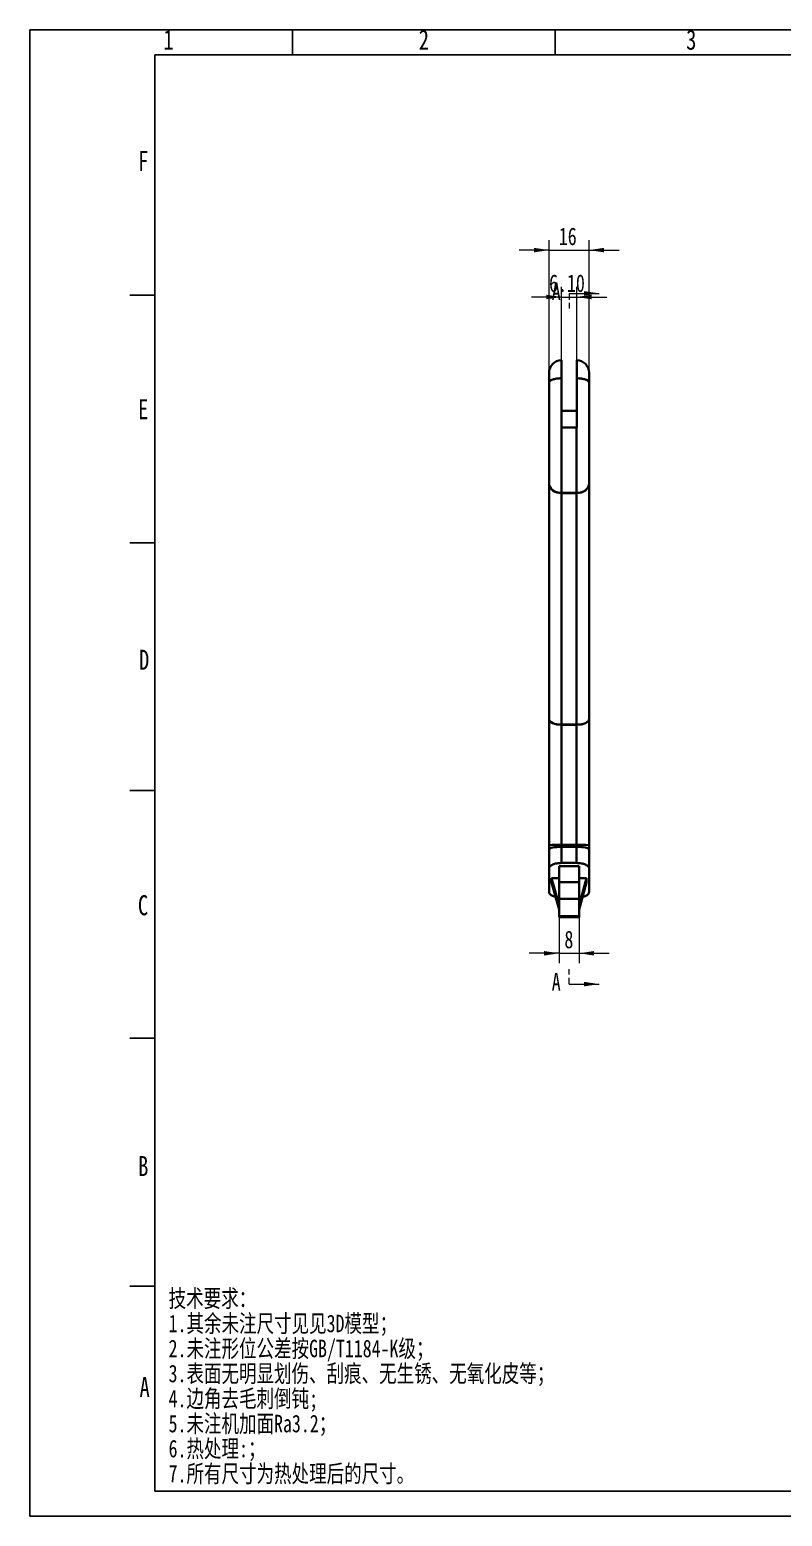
# Model space of a CAD drawing. Header units: millimetres. Extents: x 0 to 420, y 0 to 297.
# Drawn here: x 0 to 150.4, y 0 to 297 of the extents above; entities that cross this region are included whole.
import ezdxf

# ---------------------------------------------------------------- set-up
doc = ezdxf.new("R2010")
doc.units = ezdxf.units.MM
doc.linetypes.add('SLD-实线', pattern=[0])
doc.linetypes.add('SLD-虚线', pattern=[1.905, 1.27, -0.635])
for name, color, linetype in [('尺寸线层', 83, 'SLD-实线'), ('文本', 7, 'SLD-实线'), ('细实线层', 7, 'SLD-实线')]:
    doc.layers.add(name, color=color, linetype=linetype)
doc.layers.add('粗实线层', color=7, linetype='SLD-实线', lineweight=35)
doc.styles.add('SLDTEXTSTYLE0', font='长仿宋体', dxfattribs={"bigfont": 'bigfont'})
doc.styles.add('SLDTEXTSTYLE1', font='长仿宋体')
doc.styles.add('SLDTEXTSTYLE3', font='长仿宋体')
doc.dimstyles.new('SLDDIMSTYLE1', dxfattribs={"dimtxt": 3.5, "dimasz": 3, "dimexe": 0, "dimexo": 0.0625, "dimgap": 0.875, "dimtad": 2, "dimlfac": 2, "dimrnd": 1e-09, "dimzin": 12, "dimdsep": 46, "dimtxsty": 'SLDTEXTSTYLE3', "dimsah": 1, "dimcen": 0.09, "dimadec": 0, "dimazin": 3, "dimtfac": 1, "dimtmove": 0, "dimatfit": 0, "dimfxl": 0, "dimfrac": 2, "dimtolj": 1, "dimtzin": 12, "dimarcsym": 0})
doc.dimstyles.new('SLDDIMSTYLE7', dxfattribs={"dimtxt": 3.5, "dimasz": 3, "dimexe": 0, "dimexo": 0.0625, "dimgap": 0.875, "dimtad": 2, "dimlfac": 2, "dimrnd": 1e-09, "dimzin": 4, "dimdsep": 46, "dimtxsty": 'SLDTEXTSTYLE3', "dimsah": 1, "dimcen": 0.09, "dimadec": 0, "dimazin": 1, "dimtfac": 1, "dimtmove": 0, "dimatfit": 0, "dimfxl": 0, "dimfrac": 2, "dimtolj": 1, "dimtzin": 12, "dimarcsym": 0})

# ---------------------------------------------------------------- blocks, each defined once
blk = doc.blocks.new('_D_10')
at = {"layer": '尺寸线层', "linetype": 'SLD-实线', "lineweight": 18}
for p, q in [((103.77, 252.97), (97.77, 252.97)), ((103.77, 228.47), (103.77, 254.97)), ((103.77, 252.97), (111.77, 252.97)), ((111.77, 228.47), (111.77, 254.97)), ((111.77, 252.97), (117.77, 252.97))]:
    blk.add_line(p, q, dxfattribs=at)
for points in [[(103.77, 252.97), (100.77, 253.42), (100.77, 252.52)], [(111.77, 252.97), (114.77, 252.52), (114.77, 253.42)]]:
    blk.add_solid(points, dxfattribs=at)
at = {"layer": '尺寸线层', "linetype": 'SLD-实线', "lineweight": 18, "insert": (105.72, 257.48), "char_height": 3.5, "attachment_point": 1, "style": 'SLDTEXTSTYLE3'}
blk.add_mtext('16', dxfattribs=at)
blk = doc.blocks.new('_D_11')
at = {"layer": '尺寸线层', "linetype": 'SLD-实线', "lineweight": 18}
for p, q in [((106.25, 243.6), (100.25, 243.6)), ((106.25, 230.97), (106.25, 245.6)), ((106.25, 243.6), (109.3, 243.6)), ((109.3, 230.97), (109.3, 245.6)), ((109.3, 243.6), (115.3, 243.6))]:
    blk.add_line(p, q, dxfattribs=at)
for points in [[(106.25, 243.6), (103.25, 244.05), (103.25, 243.15)], [(109.3, 243.6), (112.3, 243.15), (112.3, 244.05)]]:
    blk.add_solid(points, dxfattribs=at)
at = {"layer": '尺寸线层', "linetype": 'SLD-实线', "lineweight": 18, "insert": (103.78, 248.11), "char_height": 3.5, "attachment_point": 1, "style": 'SLDTEXTSTYLE3'}
blk.add_mtext('6.10', dxfattribs=at)
blk = doc.blocks.new('_D_12')
at = {"layer": '尺寸线层', "linetype": 'SLD-实线', "lineweight": 18}
for p, q in [((105.77, 124.82), (105.77, 110.48)), ((109.77, 124.82), (109.77, 110.48)), ((105.77, 112.48), (99.77, 112.48)), ((105.77, 112.48), (109.77, 112.48)), ((109.77, 112.48), (115.77, 112.48))]:
    blk.add_line(p, q, dxfattribs=at)
for points in [[(105.77, 112.48), (102.77, 112.93), (102.77, 112.03)], [(109.77, 112.48), (112.77, 112.03), (112.77, 112.93)]]:
    blk.add_solid(points, dxfattribs=at)
at = {"layer": '尺寸线层', "linetype": 'SLD-实线', "lineweight": 18, "insert": (106.84, 116.99), "char_height": 3.5, "attachment_point": 1, "style": 'SLDTEXTSTYLE3'}
blk.add_mtext('8', dxfattribs=at)

msp = doc.modelspace()

# ---------------------------------------------------------------- linework, layer by layer
for p, q in [((0, 297), (420, 297)), ((0, 297), (0, 0)), ((52.5, 292), (52.5, 297)), ((105, 292), (105, 297)), ((25, 292), (25, 5)), ((25, 292), (415, 292)), ((25, 244), (20, 244)), ((25, 194.5), (20, 194.5)), ((25, 145), (20, 145)), ((25, 95.5), (20, 95.5)), ((25, 46), (20, 46)), ((25, 5), (415, 5)), ((0, 0), (420, 0))]:
    msp.add_line(p, q)
at = {"layer": '粗实线层', "linetype": 'SLD-实线', "lineweight": 35}
for p, q in [((106.24585339, 227.36362461), (106.24585339, 230.96792331)), ((109.29585339, 227.40408292), (109.29585339, 230.96792331)), ((103.77085339, 226.49599713), (103.77085339, 228.46804831)), ((103.77085339, 206.29687535), (103.77085339, 226.49599713)), ((106.24585339, 227.36362461), (106.24585339, 217.54915074)), ((109.29585339, 217.54915074), (109.29585339, 227.36362461)), ((111.77085339, 228.46804831), (111.77085339, 226.49599713)), ((111.77085339, 226.49599713), (111.77085339, 206.29687535)), ((109.29585339, 220.87572081), (106.24585339, 220.87572081)), ((106.27085339, 217.51976203), (106.27085339, 204.44355128)), ((109.27085339, 217.51976203), (106.27085339, 217.51976203)), ((109.27085339, 204.44355128), (109.27085339, 217.51976203)), ((103.77085339, 159.25974018), (103.77085339, 206.29687535)), ((111.77085339, 206.29687535), (111.77085339, 159.25974018)), ((106.27085339, 204.44355128), (109.27085339, 204.44355128)), ((106.27085339, 204.44355128), (106.27085339, 204.41600919)), ((109.27085339, 204.41600919), (106.27085339, 204.41600919)), ((106.27085339, 204.41600919), (106.27085339, 158.15969491)), ((109.27085339, 204.41600919), (109.27085339, 204.44355128)), ((109.27085339, 158.15969491), (109.27085339, 204.41600919)), ((103.77085339, 134.08382678), (103.77085339, 159.25974018)), ((106.27085339, 158.15969491), (109.27085339, 158.15969491)), ((106.27085339, 158.13628539), (106.27085339, 158.15969491)), ((109.27085339, 158.13628539), (106.27085339, 158.13628539)), ((106.27085339, 158.13628539), (106.27085339, 134.15922501)), ((109.27085339, 158.13628539), (109.27085339, 158.15969491)), ((109.27085339, 134.15922501), (109.27085339, 158.13628539)), ((111.77085339, 159.25974018), (111.77085339, 134.08382678)), ((103.77085339, 134.08382678), (103.77085339, 133.24144246)), ((106.27085339, 134.15922501), (109.27085339, 134.15922501)), ((106.27085339, 133.73803285), (106.27085339, 134.15922501)), ((106.27085339, 133.73803285), (106.27085339, 130.5189365)), ((109.27085339, 133.73803285), (106.27085339, 133.73803285)), ((109.27085339, 133.73803285), (109.27085339, 134.15922501)), ((109.27085339, 130.5189365), (109.27085339, 133.73803285)), ((111.77085339, 133.24144246), (111.77085339, 134.08382678)), ((103.77085339, 129.41506517), (103.77085339, 133.24144246)), ((111.77085339, 133.24144246), (111.77085339, 129.41506517)), ((103.77085339, 124.71496763), (103.77085339, 129.41506517)), ((105.77085339, 129.8710351), (109.77085339, 129.8710351)), ((105.77085339, 126.71436729), (105.77085339, 129.8710351)), ((106.27085339, 130.5189365), (109.27085339, 130.5189365)), ((109.77085339, 126.71436729), (109.77085339, 129.8710351)), ((111.77085339, 124.71496763), (111.77085339, 129.41506517)), ((104.27085339, 127.49539665), (104.27085339, 126.63152811)), ((104.27085339, 127.49539665), (105.77085339, 127.49539665)), ((105.77085339, 122.08396611), (104.27085339, 127.49539665)), ((105.77085339, 121.22009758), (104.27085339, 126.63152811)), ((105.77085339, 126.71436729), (109.77085339, 126.71436729)), ((105.77085339, 123.3797689), (105.77085339, 126.71436729)), ((109.77085339, 127.49539665), (111.27085339, 127.49539665)), ((111.27085339, 127.49539665), (109.77085339, 122.08396611)), ((109.77085339, 126.71436729), (109.77085339, 123.3797689)), ((111.27085339, 126.63152811), (109.77085339, 121.22009758)), ((111.27085339, 127.49539665), (111.27085339, 126.63152811)), ((109.77085339, 123.3797689), (105.77085339, 123.3797689)), ((105.77085339, 122.08396611), (105.77085339, 123.3797689)), ((105.77085339, 122.08396611), (105.77085339, 121.22009758)), ((109.77085339, 122.08396611), (109.77085339, 123.3797689)), ((109.77085339, 122.08396611), (109.77085339, 121.22009758)), ((105.77085339, 119.92429478), (105.77085339, 121.22009758)), ((105.77085339, 119.92429478), (109.77085339, 119.92429478)), ((105.77085339, 119.67905751), (105.77085339, 119.92429478)), ((105.77085339, 119.67905751), (109.77085339, 119.67905751)), ((109.77085339, 119.92429478), (109.77085339, 121.22009758)), ((109.77085339, 119.92429478), (109.77085339, 119.67905751))]:
    msp.add_line(p, q, dxfattribs=at)
at = {"layer": '粗实线层', "linetype": 'SLD-实线', "lineweight": 35, "flags": 128}
for points in [[(106.27085339, 204.44355128), (105.78312758, 204.47916239), (105.31414481, 204.58462718), (104.88192781, 204.75589271), (104.50308644, 204.98637734), (104.19217936, 205.26722367), (103.96115456, 205.58763894), (103.81889019, 205.93530976), (103.77085339, 206.29687535)], [(106.27085339, 204.41600919), (105.78312758, 204.4521495), (105.31414481, 204.5591816), (104.88192781, 204.73299229), (104.50308644, 204.96690213), (104.19217936, 205.2519221), (103.96115456, 205.57709903), (103.81889019, 205.92993657), (103.77085339, 206.29687535)], [(111.77085339, 206.29687535), (111.72281659, 205.93530976), (111.58055222, 205.58763894), (111.34952742, 205.26722367), (111.03862034, 204.98637734), (110.65977897, 204.75589271), (110.22756197, 204.58462718), (109.75857919, 204.47916239), (109.27085339, 204.44355128)], [(111.77085339, 206.29687535), (111.72281659, 205.92993657), (111.58055222, 205.57709903), (111.34952742, 205.2519221), (111.03862034, 204.96690213), (110.65977897, 204.73299229), (110.22756197, 204.5591816), (109.75857919, 204.4521495), (109.27085339, 204.41600919)], [(106.27085339, 158.15969491), (105.78312758, 158.18083197), (105.31414481, 158.24343087), (104.88192781, 158.34508597), (104.50308644, 158.48189071), (104.19217936, 158.64858777), (103.96115456, 158.83877108), (103.81889019, 159.04513199), (103.77085339, 159.25974018)], [(106.27085339, 158.13628539), (105.78312758, 158.15787225), (105.31414481, 158.22180329), (104.88192781, 158.32562166), (104.50308644, 158.46533768), (104.19217936, 158.63558214), (103.96115456, 158.82981264), (103.81889019, 159.04056502), (103.77085339, 159.25974018)], [(111.77085339, 159.25974018), (111.72281659, 159.04513199), (111.58055222, 158.83877108), (111.34952742, 158.64858777), (111.03862034, 158.48189071), (110.65977897, 158.34508597), (110.22756197, 158.24343087), (109.75857919, 158.18083197), (109.27085339, 158.15969491)], [(111.77085339, 159.25974018), (111.72281659, 159.04056502), (111.58055222, 158.82981264), (111.34952742, 158.63558214), (111.03862034, 158.46533768), (110.65977897, 158.32562166), (110.22756197, 158.22180329), (109.75857919, 158.15787225), (109.27085339, 158.13628539)], [(106.27085339, 133.73803285), (105.78312758, 133.728491), (105.31414481, 133.70023216), (104.88192781, 133.65434228), (104.50308644, 133.59258489), (104.19217936, 133.5173333), (103.96115456, 133.43147937), (103.81889019, 133.33832244), (103.77085339, 133.24144246)], [(109.27085339, 133.73803285), (109.75857919, 133.728491), (110.22756197, 133.70023216), (110.65977897, 133.65434228), (111.03862034, 133.59258489), (111.34952742, 133.5173333), (111.58055222, 133.43147937), (111.72281659, 133.33832244), (111.77085339, 133.24144246)]]:
    msp.add_lwpolyline(points, dxfattribs=at)
at = {"layer": '粗实线层', "linetype": 'SLD-实线', "lineweight": 35}
for centre, radius, start, end in [((106.27085339, 228.46804831), 2.5, 90.5729673449, 180), ((109.27085339, 228.46804831), 2.5, 0, 89.4270326551), ((105.64642188, 113.379378), 20.78922694, 88.2787877565, 95.1761652325), ((109.8952849, 113.379378), 20.78922694, 84.8238347675, 91.7212122435)]:
    msp.add_arc(centre, radius, start, end, dxfattribs=at)
for points, knots in [([(106.24585339, 227.36362461), (106.08183866, 227.36305481), (105.92070605, 227.35694142), (105.68315306, 227.33979759), (105.60466479, 227.33274427), (105.4491112, 227.3159012), (105.37179617, 227.30606039), (105.14691212, 227.27301521), (105.00481354, 227.24619582), (104.73609474, 227.18308673), (104.60884424, 227.14643223), (104.38079115, 227.06649761), (104.27854407, 227.02296644), (104.09808087, 226.9286413), (104.02116389, 226.87832412), (103.89790793, 226.77456867), (103.8505988, 226.72050413), (103.78680583, 226.60904652), (103.77085339, 226.55216307), (103.77085339, 226.49599713)], [0, 0, 0, 0, 0.125, 0.125, 0.1875, 0.1875, 0.25, 0.25, 0.375, 0.375, 0.5, 0.5, 0.625, 0.625, 0.75, 0.75, 0.875, 0.875, 1, 1, 1, 1]), ([(111.77085339, 226.49599713), (111.77085339, 226.55214774), (111.75485615, 226.60884701), (111.69208148, 226.71907695), (111.64471045, 226.77371403), (111.52074773, 226.87823817), (111.4449246, 226.9278088), (111.26599569, 227.02163588), (111.16173406, 227.06617164), (110.9337591, 227.14615678), (110.80944569, 227.18207328), (110.60723543, 227.22973028), (110.53693725, 227.24460434), (110.39399743, 227.27161115), (110.32103515, 227.2838304), (110.09775684, 227.31670863), (109.94273262, 227.33365079), (109.62199132, 227.35694034), (109.45982335, 227.36305496), (109.29585339, 227.36362461)], [0, 0, 0, 0, 0.125, 0.125, 0.25, 0.25, 0.375, 0.375, 0.5, 0.5, 0.625, 0.625, 0.6875, 0.6875, 0.75, 0.75, 0.875, 0.875, 1, 1, 1, 1]), ([(106.24585339, 217.54915074), (106.25238641, 217.54146635), (106.25891959, 217.5337853), (106.26545277, 217.52610779), (106.26725297, 217.52399227), (106.26905318, 217.52187701), (106.27085339, 217.51976203)], [0, 0, 0, 0, 0.000060727051489, 0.000060727051489, 0.000060727051489, 0.000077460257555, 0.000077460257555, 0.000077460257555, 0.000077460257555]), ([(109.29585339, 217.54915074), (109.28932037, 217.54146635), (109.28278719, 217.5337853), (109.27625401, 217.52610779), (109.2744538, 217.52399227), (109.27265359, 217.52187701), (109.27085339, 217.51976203)], [0, 0, 0, 0, 0.000060727051489, 0.000060727051489, 0.000060727051489, 0.000077460257555, 0.000077460257555, 0.000077460257555, 0.000077460257555]), ([(106.27085339, 130.5189365), (106.10392753, 130.5189365), (105.93989878, 130.51162425), (105.61738374, 130.48301059), (105.45716469, 130.46133374), (105.15303656, 130.40506442), (105.0089902, 130.37067951), (104.73673621, 130.28956251), (104.60871561, 130.24263208), (104.3795843, 130.14040456), (104.27686297, 130.08468646), (104.09566541, 129.96382524), (104.01979223, 129.90036959), (103.89701929, 129.7684388), (103.84971585, 129.69923296), (103.78669924, 129.55836416), (103.77085339, 129.48712285), (103.77085339, 129.41506517)], [0, 0, 0, 0, 0.125, 0.125, 0.25, 0.25, 0.375, 0.375, 0.5, 0.5, 0.625, 0.625, 0.75, 0.75, 0.875, 0.875, 1, 1, 1, 1]), ([(111.77085339, 129.41506517), (111.77085339, 129.4871496), (111.75499767, 129.55807198), (111.70836632, 129.66278107), (111.68898691, 129.69740299), (111.64238241, 129.76607183), (111.61498682, 129.80027045), (111.52244018, 129.89997025), (111.4468378, 129.96310527), (111.26801247, 130.08275752), (111.16349021, 130.13972155), (110.93411, 130.24220492), (110.80882938, 130.28824708), (110.60464814, 130.34932717), (110.53345008, 130.36843213), (110.38831754, 130.40313379), (110.31421393, 130.41880578), (110.08737517, 130.46087708), (109.93015834, 130.48238221), (109.60311025, 130.51161699), (109.43784706, 130.5189365), (109.27085339, 130.5189365)], [0, 0, 0, 0, 0.125, 0.125, 0.1875, 0.1875, 0.25, 0.25, 0.375, 0.375, 0.5, 0.5, 0.625, 0.625, 0.6875, 0.6875, 0.75, 0.75, 0.875, 0.875, 1, 1, 1, 1]), ([(103.77085339, 124.71496763), (103.7986775, 124.58721845), (103.85434306, 124.33164049), (104.312883, 124.00436003), (104.74895019, 123.80219404), (105.04428802, 123.75404968), (105.06960874, 123.74992204)], [0, 0, 0, 0, 0.3250198724, 0.6502422135, 0.9700135962, 1, 1, 1, 1]), ([(110.47532046, 123.76154733), (110.58922845, 123.78596436), (110.95320222, 123.86398486), (111.39848969, 124.10327913), (111.72253806, 124.41076728), (111.75644781, 124.62426802), (111.77085339, 124.71496763)], [0, 0, 0, 0, 0.1410571195, 0.4507242344, 0.7666560861, 1, 1, 1, 1])]:
    msp.add_open_spline(points, degree=3, knots=knots, dxfattribs=at)
msp.add_open_spline([(109.29585339, 227.36362461), (109.29585339, 227.37713031), (109.29585339, 227.39061655), (109.29585339, 227.40408292)], degree=3, dxfattribs=at)
at = {"layer": '细实线层', "linetype": 'SLD-虚线', "lineweight": 18}
for p, q in [((107.77085339, 244.3225872), (107.77085339, 241.3225872)), ((107.77085339, 106.32439361), (107.77085339, 109.32439361))]:
    msp.add_line(p, q, dxfattribs=at)
at = {"layer": '细实线层', "linetype": 'SLD-实线', "lineweight": 18}
for p, q in [((107.77085339, 244.3225872), (113.77085339, 244.3225872)), ((107.77085339, 106.32439361), (113.77085339, 106.32439361))]:
    msp.add_line(p, q, dxfattribs=at)
at = {"layer": '细实线层', "linetype": 'SLD-虚线', "lineweight": 18}
for points in [[(113.77085339, 244.3225872), (110.77085339, 244.7725872), (110.77085339, 243.8725872)], [(113.77085339, 106.32439361), (110.77085339, 106.77439361), (110.77085339, 105.87439361)]]:
    msp.add_solid(points, dxfattribs=at)

# ---------------------------------------------------------------- texts
at = {"layer": '文本', "linetype": 'SLD-实线', "lineweight": 18, "attachment_point": 1}
for s, insert, char_height, style in [('1', (26.70293867, 297.00116872), 4, 'SLDTEXTSTYLE1'), ('2', (77.73255531, 297.00116872), 4, 'SLDTEXTSTYLE1'), ('3', (131.16341818, 297.00116872), 4, 'SLDTEXTSTYLE1'), ('F', (21.66399007, 272.78085761), 4, 'SLDTEXTSTYLE1'), ('E', (21.66399007, 223.18847948), 4, 'SLDTEXTSTYLE1'), ('D', (21.84152567, 173.1191693), 4, 'SLDTEXTSTYLE1'), ('C', (21.61954561, 124.07913215), 4, 'SLDTEXTSTYLE1'), ('B', (21.66399007, 71.96890854), 4, 'SLDTEXTSTYLE1'), ('技术要求：', (27.74705987, 45.27577424), 3.5, 'SLDTEXTSTYLE0'), ('1.其余未注尺寸见见3D模型；', (27.74705987, 40.27577435), 3.5, 'SLDTEXTSTYLE0'), ('2.未注形位公差按GB/T1184-K级；', (27.74705987, 35.27577446), 3.5, 'SLDTEXTSTYLE0'), ('3.表面无明显划伤、刮痕、无生锈、无氧化皮等；', (27.74705987, 30.27577457), 3.5, 'SLDTEXTSTYLE0'), ('A', (21.94504867, 27.81182643), 4, 'SLDTEXTSTYLE1'), ('4.边角去毛刺倒钝;', (27.74705987, 25.27577468), 3.5, 'SLDTEXTSTYLE0'), ('5.未注机加面Ra3.2；', (27.74705987, 20.2757748), 3.5, 'SLDTEXTSTYLE0'), ('6.热处理:；', (27.74705987, 15.27577491), 3.5, 'SLDTEXTSTYLE0'), ('7.所有尺寸为热处理后的尺寸。', (27.74705987, 10.27577502), 3.5, 'SLDTEXTSTYLE0')]:
    msp.add_mtext(s, dxfattribs=dict(at, insert=insert, char_height=char_height, style=style))
at = {"layer": '细实线层', "linetype": 'SLD-虚线', "lineweight": 18, "char_height": 3.5, "attachment_point": 1, "style": 'SLDTEXTSTYLE3'}
for insert in [(104.31005877, 246.52477191), (104.31005877, 108.52657832)]:
    msp.add_mtext('A', dxfattribs=dict(at, insert=insert))

# ---------------------------------------------------------------- dimensions: what is measured, and where the dimension line sits
at = {"layer": '尺寸线层', "linetype": 'SLD-实线', "lineweight": 18}
for base, p1, p2, dimstyle, picture, middle in [((111.77085339, 252.96792331), (103.77085339, 228.46804831), (111.77085339, 228.46804831), 'SLDDIMSTYLE1', '_D_10', (107.77085339, 252.96792331)), ((109.29585339, 243.5973427), (106.24585339, 230.96792331), (109.29585339, 230.96792331), 'SLDDIMSTYLE7', '_D_11', (107.77085339, 243.5973427)), ((109.77085339, 112.47983968), (105.77085339, 124.81951704), (109.77085339, 124.81951704), 'SLDDIMSTYLE1', '_D_12', (107.77085339, 112.47983968))]:
    dim = msp.add_linear_dim(base=base, p1=p1, p2=p2, dimstyle=dimstyle, dxfattribs=at)
    dim.commit()
    dim.dimension.update_dxf_attribs({"geometry": picture, "text_midpoint": middle, "dimtype": 160})

doc.saveas('drawing.dxf')
